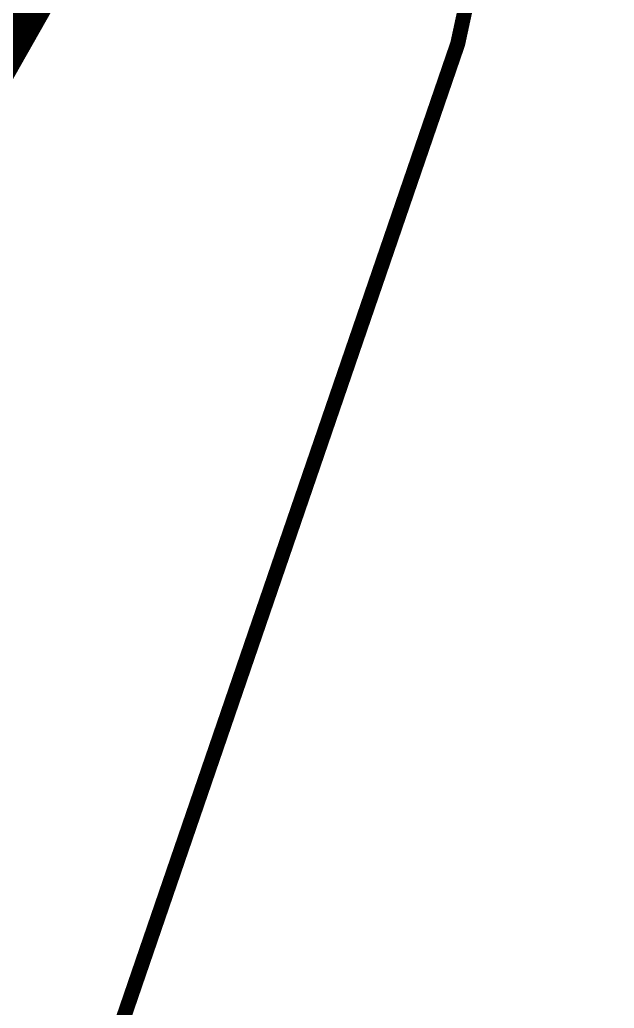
# Model space of a CAD drawing. Header units: metres. Extents: x 266684 to 275933, y 2060666 to 2074564.
# Drawn here: x 274729.68 to 274753.52, y 2069249.44 to 2069289.09 of the extents above; entities that cross this region are included whole.
import ezdxf

# ---------------------------------------------------------------- set-up
doc = ezdxf.new("R2010")
doc.units = ezdxf.units.M
doc.layers.add('500M CRZ LINE', color=2, linetype='Continuous')
doc.layers.add('SURVEY PLOT BOUNDARY', color=35, linetype='Continuous')

# ---------------------------------------------------------------- blocks, each defined once
blk = doc.blocks.new('ERSUJATA')
at = {"layer": '500M CRZ LINE', "lineweight": 5, "const_width": 2.998}
blk.add_lwpolyline([(274825.749, 2069579.325), (274817.44, 2069543.412), (274813.302, 2069527.454), (274809.095, 2069503.501), (274796.718, 2069459.626), (274792.685, 2069455.663), (274792.615, 2069447.667), (274776.206, 2069399.83), (274772.173, 2069395.867), (274772.103, 2069387.87), (274768.001, 2069375.911), (274759.901, 2069363.987), (274743.526, 2069320.147), (274743.491, 2069316.149), (274739.459, 2069312.186), (274735.356, 2069300.227), (274715.054, 2069264.419), (274706.919, 2069248.496), (274702.817, 2069236.537), (274678.517, 2069200.764), (274670.382, 2069184.841), (274666.315, 2069176.88), (274658.215, 2069164.956)], dxfattribs=at)
at = {"layer": 'SURVEY PLOT BOUNDARY', "lineweight": 18, "const_width": 0.6}
for points in [[(274752.78, 2069464.009), (274768.77, 2069463.869), (274772.243, 2069403.863), (274747.244, 2069288.128), (274730.834, 2069240.29), (274706.884, 2069244.498), (274723.224, 2069284.339), (274739.739, 2069344.171), (274748.783, 2069464.044)], [(274774.736, 2069231.909), (274762.709, 2069228.016), (274758.816, 2069240.045), (274730.834, 2069240.29), (274747.244, 2069288.128), (274772.243, 2069403.863), (274775.681, 2069339.858)]]:
    blk.add_lwpolyline(points, close=True, dxfattribs=at)

msp = doc.modelspace()

# ---------------------------------------------------------------- block references
msp.add_blockref('ERSUJATA', (0, 0))

doc.saveas('drawing.dxf')
